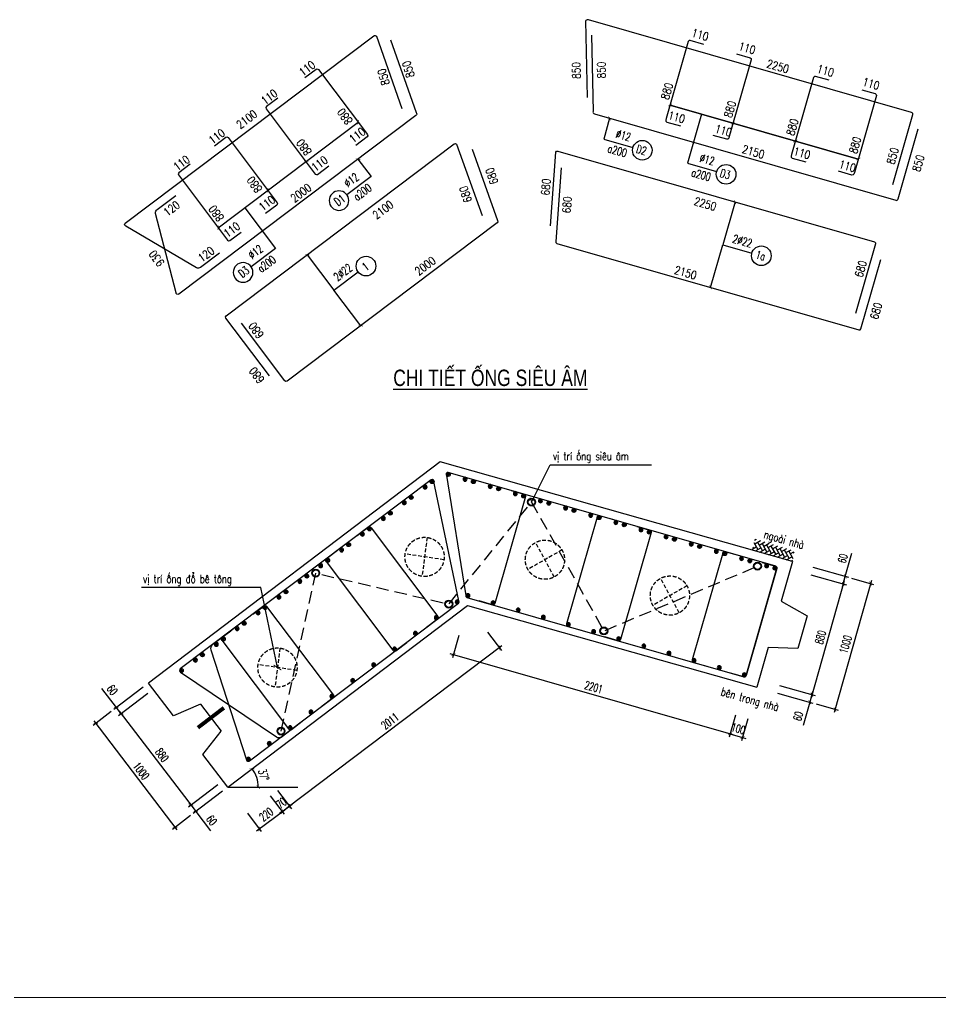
# Model space of a CAD drawing. Header units: millimetres. Extents: x -143483 to 1166745, y -1448440 to -1202244.
# Drawn here: x 635820 to 664002, y -1285398 to -1255479 of the extents above; entities that cross this region are included whole.
import ezdxf
from ezdxf.enums import TextEntityAlignment as Align

# ---------------------------------------------------------------- set-up
doc = ezdxf.new("R2010")
doc.units = ezdxf.units.MM
doc.header["$LTSCALE"] = 30
doc.header["$PDMODE"] = 3
doc.linetypes.add('DASHED', pattern=[19.05, 12.7, -6.35])
doc.layers.get('0').update_dxf_attribs({"lineweight": 9})
doc.layers.get('Defpoints').update_dxf_attribs({"lineweight": 9})
for name, color, linetype in [('ccu11-Cotthep', 9, 'Continuous'), ('ccu11-Dim', 8, 'Continuous'), ('ccu11-Hatch', 8, 'Continuous'), ('ccu11-Manh', 8, 'Continuous'), ('ccu11-Text', 31, 'Continuous'), ('ccu11-Thay', 7, 'Continuous'), ('ccu11-Thep', 4, 'Continuous'), ('ccu11-Thep doc', 4, 'Continuous'), ('ccu11-Thepdai', 6, 'Continuous')]:
    doc.layers.add(name, color=color, linetype=linetype)
doc.layers.add('ccu11-Khuat', color=9, linetype='DASHED', lineweight=30)
doc.layers.add('Vicom_thep doc', color=1, linetype='Continuous', lineweight=35)
doc.styles.add('ccu11-dim', font='vnsimli.shx', dxfattribs={"width": 0.65, "bigfont": 'bigfont.shx'})
doc.styles.add('ccu11-VnAvH-B', font='VHAVANB.TTF')
doc.styles.add('ccu11-vnsimli', font='vnsimli.shx', dxfattribs={"width": 0.8, "bigfont": 'vns.shx'})
doc.styles.add('ccu11-vnsimple', font='vnsimple.shx', dxfattribs={"bigfont": 'bigfont.shx'})
doc.styles.add('ccu11_simli', font='vnsimli.shx', dxfattribs={"width": 0.8})
doc.dimstyles.new('ccu11-100', dxfattribs={"dimscale": 100, "dimtxt": 2.5, "dimasz": 1, "dimexe": 1, "dimexo": 2, "dimgap": 1, "dimtad": 1, "dimdec": 0, "dimdsep": 46, "dimtxsty": 'ccu11-dim', "dimblk": 'ARCHTICK', "dimcen": -1, "dimdle": 1, "dimclrd": 256, "dimclre": 256, "dimclrt": 3, "dimadec": 0, "dimazin": 2, "dimtfac": 0.1, "dimtdec": 0, "dimtmove": 0, "dimatfit": 1, "dimldrblk": 'ARCHTICK', "dimfxl": 0, "dimtvp": 0.833333, "dimtolj": 1, "dimtzin": 12, "dimarcsym": 0})
doc.dimstyles.new('ccu11-100x4', dxfattribs={"dimscale": 100, "dimtxt": 2.5, "dimasz": 1, "dimexe": 1, "dimexo": 2, "dimgap": 1, "dimtad": 1, "dimdec": 0, "dimlfac": 0.25, "dimdsep": 46, "dimtxsty": 'ccu11-dim', "dimblk": 'ARCHTICK', "dimcen": -1, "dimdle": 1, "dimclrd": 256, "dimclre": 256, "dimclrt": 3, "dimadec": 0, "dimazin": 2, "dimtfac": 0.1, "dimtdec": 0, "dimtmove": 0, "dimatfit": 1, "dimldrblk": 'ARCHTICK', "dimfxl": 0, "dimtvp": 0.833333, "dimtolj": 1, "dimtzin": 12, "dimarcsym": 0})

# ---------------------------------------------------------------- blocks, each defined once
blk = doc.blocks.new('_ARCHTICK')
at = {"color": 0, "linetype": 'ByBlock', "const_width": 0.15}
blk.add_lwpolyline([(-0.5, -0.5), (0.5, 0.5)], dxfattribs=at)
blk = doc.blocks.new('SHD')
at = {"layer": 'ccu11-Cotthep'}
blk.add_circle((300, 0), 300, dxfattribs=at)
at = {"layer": 'ccu11-Cotthep', "color": 31, "style": 'ccu11_simli', "width": 0.8}
blk.add_attdef('DK', text='', height=250, dxfattribs=at).set_placement((-101, 65), align=Align.BOTTOM_RIGHT)
blk.add_attdef('KH', text='', height=250, dxfattribs=at).set_placement((300, 0), align=Align.MIDDLE)
blk.add_attdef('KC', text='', height=250, dxfattribs=at).set_placement((-101, -142), align=Align.TOP_RIGHT)
blk = doc.blocks.new('*D3066')
at = {"layer": 'ccu11-Dim', "lineweight": -2, "transparency": 16777216}
blk.add_arc((642189, -1278965), 937, 360, 37.1599, dxfattribs=at)
at = {"layer": 'Defpoints', "color": 0, "transparency": 16777216}
for p in [(649525, -1273404), (642189, -1278965), (642189, -1278965), (643104, -1278764), (645369, -1278965)]:
    blk.add_point(p, dxfattribs=at)
at = {"layer": 'ccu11-Dim', "lineweight": -2, "transparency": 16777216, "xscale": 100, "yscale": 100, "zscale": 100}
for p, rotation in [((642936, -1278399), 127.1599090469775), ((643126, -1278965), 269.9999999999999)]:
    blk.add_blockref('_ARCHTICK', p, dxfattribs=dict(at, rotation=rotation))
at = {"layer": 'ccu11-Dim', "color": 3, "transparency": 16777216, "insert": (643290, -1278594), "char_height": 250, "attachment_point": 5, "rotation": 288.58, "style": 'ccu11-dim'}
blk.add_mtext('\\A1;37\\M+1818B', dxfattribs=at)
blk = doc.blocks.new('*D3067')
at = {"layer": 'ccu11-Dim', "linetype": 'ByBlock', "lineweight": -2, "ltscale": 30, "transparency": 16777216}
for p, q in [((638786, -1276529), (638338, -1275942)), ((639604, -1275906), (638707, -1276590)), ((639750, -1276096), (638852, -1276781)), ((638932, -1276720), (638786, -1276529)), ((638932, -1276720), (638993, -1276800))]:
    blk.add_line(p, q, dxfattribs=at)
at = {"layer": 'Defpoints', "color": 0, "linetype": 'ByBlock', "ltscale": 30, "transparency": 16777216}
for p in [(639763, -1275784), (639909, -1275975), (638932, -1276720)]:
    blk.add_point(p, dxfattribs=at)
at = {"layer": 'ccu11-Dim', "linetype": 'ByBlock', "lineweight": -2, "ltscale": 30, "transparency": 16777216, "xscale": 100, "yscale": 100, "zscale": 100}
for p, rotation in [((638786, -1276529), 307.3414812402045), ((638932, -1276720), 127.3414812402045)]:
    blk.add_blockref('_ARCHTICK', p, dxfattribs=dict(at, rotation=rotation))
at = {"layer": 'ccu11-Dim', "color": 3, "linetype": 'ByBlock', "ltscale": 30, "transparency": 16777216, "insert": (638657, -1275989), "char_height": 250, "attachment_point": 5, "rotation": 307.3415, "style": 'ccu11-dim'}
blk.add_mtext('\\A1;60', dxfattribs=at)
blk = doc.blocks.new('*D3068')
at = {"layer": 'ccu11-Dim', "linetype": 'ByBlock', "lineweight": -2, "ltscale": 30, "transparency": 16777216}
for p, q in [((639750, -1276096), (638852, -1276781)), ((638871, -1276641), (641128, -1279598)), ((641885, -1278895), (640988, -1279579))]:
    blk.add_line(p, q, dxfattribs=at)
at = {"layer": 'Defpoints', "color": 0, "linetype": 'ByBlock', "ltscale": 30, "transparency": 16777216}
for p in [(639909, -1275975), (642044, -1278774), (641067, -1279519)]:
    blk.add_point(p, dxfattribs=at)
at = {"layer": 'ccu11-Dim', "linetype": 'ByBlock', "lineweight": -2, "ltscale": 30, "transparency": 16777216, "xscale": 100, "yscale": 100, "zscale": 100}
for p, rotation in [((638932, -1276720), 127.3414812402045), ((641067, -1279519), 307.3414812402045)]:
    blk.add_blockref('_ARCHTICK', p, dxfattribs=dict(at, rotation=rotation))
at = {"layer": 'ccu11-Dim', "color": 3, "linetype": 'ByBlock', "ltscale": 30, "transparency": 16777216, "insert": (640178, -1277983), "char_height": 250, "attachment_point": 5, "rotation": 307.3415, "style": 'ccu11-dim'}
blk.add_mtext('\\A1;880', dxfattribs=at)
blk = doc.blocks.new('*D3069')
at = {"layer": 'ccu11-Dim', "linetype": 'ByBlock', "lineweight": -2, "ltscale": 30, "transparency": 16777216}
for p, q in [((641885, -1278895), (640988, -1279579)), ((642030, -1279086), (641133, -1279770)), ((641067, -1279519), (641006, -1279439)), ((641067, -1279519), (641213, -1279710)), ((641213, -1279710), (641661, -1280298))]:
    blk.add_line(p, q, dxfattribs=at)
at = {"layer": 'Defpoints', "color": 0, "linetype": 'ByBlock', "ltscale": 30, "transparency": 16777216}
for p in [(642044, -1278774), (642189, -1278965), (641067, -1279519)]:
    blk.add_point(p, dxfattribs=at)
at = {"layer": 'ccu11-Dim', "linetype": 'ByBlock', "lineweight": -2, "ltscale": 30, "transparency": 16777216, "xscale": 100, "yscale": 100, "zscale": 100}
for p, rotation in [((641067, -1279519), 307.3414812402044), ((641213, -1279710), 127.3414812402044)]:
    blk.add_blockref('_ARCHTICK', p, dxfattribs=dict(at, rotation=rotation))
at = {"layer": 'ccu11-Dim', "color": 3, "linetype": 'ByBlock', "ltscale": 30, "transparency": 16777216, "insert": (641700, -1279977), "char_height": 250, "attachment_point": 5, "rotation": 307.3415, "style": 'ccu11-dim'}
blk.add_mtext('\\A1;60', dxfattribs=at)
blk = doc.blocks.new('*D3070')
at = {"layer": 'ccu11-Dim', "linetype": 'ByBlock', "lineweight": -2, "ltscale": 30, "transparency": 16777216}
for p, q in [((638627, -1276651), (638071, -1277075)), ((638090, -1276935), (640637, -1280274)), ((641054, -1279831), (640497, -1280256))]:
    blk.add_line(p, q, dxfattribs=at)
at = {"layer": 'Defpoints', "color": 0, "linetype": 'ByBlock', "ltscale": 30, "transparency": 16777216}
for p in [(638786, -1276529), (641213, -1279710), (640577, -1280195)]:
    blk.add_point(p, dxfattribs=at)
at = {"layer": 'ccu11-Dim', "linetype": 'ByBlock', "lineweight": -2, "ltscale": 30, "transparency": 16777216, "xscale": 100, "yscale": 100, "zscale": 100}
for p, rotation in [((638150, -1277015), 127.3414812402045), ((640577, -1280195), 307.3414812402045)]:
    blk.add_blockref('_ARCHTICK', p, dxfattribs=dict(at, rotation=rotation))
at = {"layer": 'ccu11-Dim', "color": 3, "linetype": 'ByBlock', "ltscale": 30, "transparency": 16777216, "insert": (639542, -1278468), "char_height": 250, "attachment_point": 5, "rotation": 307.3415, "style": 'ccu11-dim'}
blk.add_mtext('\\A1;1000', dxfattribs=at)
blk = doc.blocks.new('*D3071')
at = {"layer": 'ccu11-Dim', "linetype": 'ByBlock', "lineweight": -2, "ltscale": 30, "transparency": 16777216}
for p, q in [((661091, -1272516), (661292, -1271804)), ((660101, -1272236), (661187, -1272543)), ((660036, -1272467), (661122, -1272774)), ((661026, -1272747), (661091, -1272516)), ((661026, -1272747), (660998, -1272843))]:
    blk.add_line(p, q, dxfattribs=at)
at = {"layer": 'Defpoints', "color": 0, "linetype": 'ByBlock', "ltscale": 30, "transparency": 16777216}
for p in [(659843, -1272413), (659909, -1272182), (661026, -1272747)]:
    blk.add_point(p, dxfattribs=at)
at = {"layer": 'ccu11-Dim', "linetype": 'ByBlock', "lineweight": -2, "ltscale": 30, "transparency": 16777216, "xscale": 100, "yscale": 100, "zscale": 100}
for p, rotation in [((661026, -1272747), 74.22122658711788), ((661091, -1272516), 254.2212265871178)]:
    blk.add_blockref('_ARCHTICK', p, dxfattribs=dict(at, rotation=rotation))
at = {"layer": 'ccu11-Dim', "color": 3, "linetype": 'ByBlock', "ltscale": 30, "transparency": 16777216, "insert": (661012, -1271966), "char_height": 250, "attachment_point": 5, "rotation": 74.2212, "style": 'ccu11-dim'}
blk.add_mtext('\\A1;60', dxfattribs=at)
blk = doc.blocks.new('*D3072')
at = {"layer": 'ccu11-Dim', "linetype": 'ByBlock', "lineweight": -2, "ltscale": 30, "transparency": 16777216}
for p, q in [((660036, -1272467), (661122, -1272774)), ((661053, -1272650), (660041, -1276230)), ((659079, -1275854), (660165, -1276161))]:
    blk.add_line(p, q, dxfattribs=at)
at = {"layer": 'Defpoints', "color": 0, "linetype": 'ByBlock', "ltscale": 30, "transparency": 16777216}
for p in [(659843, -1272413), (658886, -1275800), (660068, -1276134)]:
    blk.add_point(p, dxfattribs=at)
at = {"layer": 'ccu11-Dim', "linetype": 'ByBlock', "lineweight": -2, "ltscale": 30, "transparency": 16777216, "xscale": 100, "yscale": 100, "zscale": 100}
for p, rotation in [((661026, -1272747), 74.22122658711785), ((660068, -1276134), 254.2212265871178)]:
    blk.add_blockref('_ARCHTICK', p, dxfattribs=dict(at, rotation=rotation))
at = {"layer": 'ccu11-Dim', "color": 3, "linetype": 'ByBlock', "ltscale": 30, "transparency": 16777216, "insert": (660330, -1274379), "char_height": 250, "attachment_point": 5, "rotation": 74.2212, "style": 'ccu11-dim'}
blk.add_mtext('\\A1;880', dxfattribs=at)
blk = doc.blocks.new('*D3073')
at = {"layer": 'ccu11-Dim', "linetype": 'ByBlock', "lineweight": -2, "ltscale": 30, "transparency": 16777216}
for p, q in [((659079, -1275854), (660165, -1276161)), ((659013, -1276085), (660099, -1276392)), ((660068, -1276134), (660003, -1276365)), ((660068, -1276134), (660096, -1276038)), ((660003, -1276365), (659802, -1277077))]:
    blk.add_line(p, q, dxfattribs=at)
at = {"layer": 'Defpoints', "color": 0, "linetype": 'ByBlock', "ltscale": 30, "transparency": 16777216}
for p in [(658886, -1275800), (658821, -1276031), (660068, -1276134)]:
    blk.add_point(p, dxfattribs=at)
at = {"layer": 'ccu11-Dim', "linetype": 'ByBlock', "lineweight": -2, "ltscale": 30, "transparency": 16777216, "xscale": 100, "yscale": 100, "zscale": 100}
for p, rotation in [((660003, -1276365), 74.22122658711785), ((660068, -1276134), 254.2212265871178)]:
    blk.add_blockref('_ARCHTICK', p, dxfattribs=dict(at, rotation=rotation))
at = {"layer": 'ccu11-Dim', "color": 3, "linetype": 'ByBlock', "ltscale": 30, "transparency": 16777216, "insert": (659648, -1276793), "char_height": 250, "attachment_point": 5, "rotation": 74.2212, "style": 'ccu11-dim'}
blk.add_mtext('\\A1;60', dxfattribs=at)
blk = doc.blocks.new('*D3074')
at = {"layer": 'ccu11-Dim', "linetype": 'ByBlock', "lineweight": -2, "ltscale": 30, "transparency": 16777216}
for p, q in [((661888, -1272637), (660746, -1276679)), ((661283, -1272570), (661957, -1272760)), ((660196, -1276419), (660869, -1276610))]:
    blk.add_line(p, q, dxfattribs=at)
at = {"layer": 'Defpoints', "color": 0, "linetype": 'ByBlock', "ltscale": 30, "transparency": 16777216}
for p in [(661091, -1272516), (660003, -1276365), (660773, -1276582)]:
    blk.add_point(p, dxfattribs=at)
at = {"layer": 'ccu11-Dim', "linetype": 'ByBlock', "lineweight": -2, "ltscale": 30, "transparency": 16777216, "xscale": 100, "yscale": 100, "zscale": 100}
for p, rotation in [((661861, -1272733), 74.22122658711785), ((660773, -1276582), 254.2212265871178)]:
    blk.add_blockref('_ARCHTICK', p, dxfattribs=dict(at, rotation=rotation))
at = {"layer": 'ccu11-Dim', "color": 3, "linetype": 'ByBlock', "ltscale": 30, "transparency": 16777216, "insert": (661100, -1274597), "char_height": 250, "attachment_point": 5, "rotation": 74.2212, "style": 'ccu11-dim'}
blk.add_mtext('\\A1;1000', dxfattribs=at)
blk = doc.blocks.new('MCT')
at = {"ltscale": 0.005}
for p, q in [((-0.49, 0), (0.49, 0)), ((0.35, -0.35), (-0.35, 0.35)), ((-0.35, -0.35), (0.35, 0.35)), ((0, -0.49), (0, 0.49))]:
    blk.add_line(p, q, dxfattribs=at)
blk.add_circle((0, 0), 0.492, dxfattribs=at)
blk = doc.blocks.new('*U1523')
at = {"layer": 'ccu11-Thep doc', "xscale": -121.9200000001001, "yscale": 121.9200000001001, "zscale": 121.92, "rotation": 270}
blk.add_blockref('MCT', (0, 0), dxfattribs=at)
blk = doc.blocks.new('*U1524')
at = {"layer": 'ccu11-Thep doc', "color": 0, "linetype": 'ByBlock', "lineweight": -2, "transparency": 16777216}
for p in [(0, 0), (800, 0), (1600, 0), (2400, 0), (3200, 0), (4000, 0), (4800, 0), (5600, 0), (6400, 0), (7200, 0), (8000, 0), (8800, 0)]:
    blk.add_blockref('*U1523', p, dxfattribs=at)
blk = doc.blocks.new('*U1525')
at = {"layer": 'ccu11-Thep doc', "xscale": -121.9200000001001, "yscale": 121.9200000001001, "zscale": 121.92, "rotation": 270}
blk.add_blockref('MCT', (0, 0), dxfattribs=at)
blk = doc.blocks.new('*U1526')
at = {"layer": 'ccu11-Thep doc', "color": 0, "linetype": 'ByBlock', "lineweight": -2, "transparency": 16777216}
for p in [(0, 0), (800, 0), (1600, 0), (2400, 0), (3200, 0), (4000, 0), (4800, 0), (5600, 0), (6400, 0), (7200, 0), (8000, 0)]:
    blk.add_blockref('*U1525', p, dxfattribs=at)
blk = doc.blocks.new('*D3075')
at = {"layer": 'ccu11-Dim', "linetype": 'ByBlock', "lineweight": -2, "ltscale": 30, "transparency": 16777216}
for p, q in [((643494, -1279234), (643915, -1279793)), ((642791, -1279763), (643213, -1280322)), ((643072, -1280303), (643935, -1279653))]:
    blk.add_line(p, q, dxfattribs=at)
at = {"layer": 'Defpoints', "color": 0, "linetype": 'ByBlock', "ltscale": 30, "transparency": 16777216}
for p in [(643374, -1279074), (642671, -1279604), (643855, -1279713)]:
    blk.add_point(p, dxfattribs=at)
at = {"layer": 'ccu11-Dim', "linetype": 'ByBlock', "lineweight": -2, "ltscale": 30, "transparency": 16777216, "xscale": 100, "yscale": 100, "zscale": 100}
for p, rotation in [((643855, -1279713), 37.00000000449088), ((643152, -1280243), 217.0000000044909)]:
    blk.add_blockref('_ARCHTICK', p, dxfattribs=dict(at, rotation=rotation))
at = {"layer": 'ccu11-Dim', "color": 3, "linetype": 'ByBlock', "ltscale": 30, "transparency": 16777216, "insert": (643368, -1279798), "char_height": 250, "attachment_point": 5, "rotation": 37, "style": 'ccu11-dim'}
blk.add_mtext('\\A1;220', dxfattribs=at)
blk = doc.blocks.new('*D3076')
at = {"layer": 'ccu11-Dim', "linetype": 'ByBlock', "lineweight": -2, "ltscale": 30, "transparency": 16777216}
for p, q in [((643494, -1279234), (643915, -1279793)), ((643718, -1279065), (644139, -1279624)), ((643855, -1279713), (644079, -1279545)), ((644079, -1279545), (644159, -1279484)), ((643855, -1279713), (643775, -1279773))]:
    blk.add_line(p, q, dxfattribs=at)
at = {"layer": 'Defpoints', "color": 0, "linetype": 'ByBlock', "ltscale": 30, "transparency": 16777216}
for p in [(643597, -1278906), (643374, -1279074), (644079, -1279545)]:
    blk.add_point(p, dxfattribs=at)
at = {"layer": 'ccu11-Dim', "linetype": 'ByBlock', "lineweight": -2, "ltscale": 30, "transparency": 16777216, "xscale": 100, "yscale": 100, "zscale": 100}
for p, rotation in [((644079, -1279545), 217.0000000044909), ((643855, -1279713), 37.00000000449092)]:
    blk.add_blockref('_ARCHTICK', p, dxfattribs=dict(at, rotation=rotation))
at = {"layer": 'ccu11-Dim', "color": 3, "linetype": 'ByBlock', "ltscale": 30, "transparency": 16777216, "insert": (643832, -1279449), "char_height": 250, "attachment_point": 5, "rotation": 37, "style": 'ccu11-dim'}
blk.add_mtext('\\A1;70', dxfattribs=at)
blk = doc.blocks.new('*D3077')
at = {"layer": 'ccu11-Dim', "linetype": 'ByBlock', "lineweight": -2, "ltscale": 30, "transparency": 16777216}
for p, q in [((650143, -1274224), (650564, -1274783)), ((650584, -1274643), (643999, -1279605)), ((643718, -1279065), (644139, -1279624))]:
    blk.add_line(p, q, dxfattribs=at)
at = {"layer": 'Defpoints', "color": 0, "linetype": 'ByBlock', "ltscale": 30, "transparency": 16777216}
for p in [(650022, -1274064), (643597, -1278906), (644079, -1279545)]:
    blk.add_point(p, dxfattribs=at)
at = {"layer": 'ccu11-Dim', "linetype": 'ByBlock', "lineweight": -2, "ltscale": 30, "transparency": 16777216, "xscale": 100, "yscale": 100, "zscale": 100}
for p, rotation in [((650504, -1274703), 37.00000000449092), ((644079, -1279545), 217.0000000044909)]:
    blk.add_blockref('_ARCHTICK', p, dxfattribs=dict(at, rotation=rotation))
at = {"layer": 'ccu11-Dim', "color": 3, "linetype": 'ByBlock', "ltscale": 30, "transparency": 16777216, "insert": (647156, -1276944), "char_height": 250, "attachment_point": 5, "rotation": 37, "style": 'ccu11-dim'}
blk.add_mtext('\\A1;2011', dxfattribs=at)
blk = doc.blocks.new('*U1529')
at = {"layer": 'ccu11-Thep doc', "xscale": -121.9200000001001, "yscale": 121.9200000001001, "zscale": 121.92, "rotation": 270}
blk.add_blockref('MCT', (0, 0), dxfattribs=at)
blk = doc.blocks.new('*U1530')
at = {"layer": 'ccu11-Thep doc', "color": 0, "linetype": 'ByBlock', "lineweight": -2, "transparency": 16777216}
for p in [(0, 0), (800, 0), (1600, 0), (2400, 0), (3200, 0), (4000, 0), (4800, 0), (5600, 0), (6400, 0), (7200, 0), (8000, 0), (8800, 0), (9600, 0), (10400, 0)]:
    blk.add_blockref('*U1529', p, dxfattribs=at)
blk = doc.blocks.new('*U1527')
at = {"layer": 'ccu11-Thep doc', "xscale": -121.9200000001001, "yscale": 121.9200000001001, "zscale": 121.92, "rotation": 270}
blk.add_blockref('MCT', (0, 0), dxfattribs=at)
blk = doc.blocks.new('*U1528')
at = {"layer": 'ccu11-Thep doc', "color": 0, "linetype": 'ByBlock', "lineweight": -2, "transparency": 16777216}
for p in [(0, 0), (800, 0), (1600, 0), (2400, 0), (3200, 0), (4000, 0), (4800, 0), (5600, 0), (6400, 0), (7200, 0), (8000, 0), (8800, 0)]:
    blk.add_blockref('*U1527', p, dxfattribs=at)
blk = doc.blocks.new('*D3078')
at = {"layer": 'ccu11-Dim', "linetype": 'ByBlock', "lineweight": -2, "ltscale": 30, "transparency": 16777216}
for p, q in [((649263, -1274329), (649069, -1275005)), ((657657, -1277364), (649001, -1274882)), ((657726, -1276760), (657533, -1277432))]:
    blk.add_line(p, q, dxfattribs=at)
at = {"layer": 'Defpoints', "color": 0, "linetype": 'ByBlock', "ltscale": 30, "transparency": 16777216}
for p in [(649318, -1274137), (649097, -1274909), (657782, -1276567)]:
    blk.add_point(p, dxfattribs=at)
at = {"layer": 'ccu11-Dim', "linetype": 'ByBlock', "lineweight": -2, "ltscale": 30, "transparency": 16777216, "xscale": 100, "yscale": 100, "zscale": 100}
for p, rotation in [((649097, -1274909), 163.9999999969011), ((657561, -1277336), 343.9999999969011)]:
    blk.add_blockref('_ARCHTICK', p, dxfattribs=dict(at, rotation=rotation))
at = {"layer": 'ccu11-Dim', "color": 3, "linetype": 'ByBlock', "ltscale": 30, "transparency": 16777216, "insert": (653391, -1275906), "char_height": 250, "attachment_point": 5, "rotation": 344, "style": 'ccu11-dim'}
blk.add_mtext('\\A1;2201', dxfattribs=at)
blk = doc.blocks.new('*D3079')
at = {"layer": 'ccu11-Dim', "linetype": 'ByBlock', "lineweight": -2, "ltscale": 30, "transparency": 16777216}
for p, q in [((657726, -1276760), (657533, -1277432)), ((658111, -1276870), (657918, -1277543)), ((657561, -1277336), (657465, -1277309)), ((657561, -1277336), (657946, -1277447)), ((657946, -1277447), (658042, -1277474))]:
    blk.add_line(p, q, dxfattribs=at)
at = {"layer": 'Defpoints', "color": 0, "linetype": 'ByBlock', "ltscale": 30, "transparency": 16777216}
for p in [(657782, -1276567), (658166, -1276678), (657946, -1277447)]:
    blk.add_point(p, dxfattribs=at)
at = {"layer": 'ccu11-Dim', "linetype": 'ByBlock', "lineweight": -2, "ltscale": 30, "transparency": 16777216, "xscale": 100, "yscale": 100, "zscale": 100}
for p, rotation in [((657561, -1277336), 343.9999999969011), ((657946, -1277447), 163.9999999969011)]:
    blk.add_blockref('_ARCHTICK', p, dxfattribs=dict(at, rotation=rotation))
at = {"layer": 'ccu11-Dim', "color": 3, "linetype": 'ByBlock', "ltscale": 30, "transparency": 16777216, "insert": (657815, -1277175), "char_height": 250, "attachment_point": 5, "rotation": 344, "style": 'ccu11-dim'}
blk.add_mtext('\\A1;100', dxfattribs=at)
blk = doc.blocks.new('ccu11_block_thep')
at = {"layer": 'ccu11-Thep', "color": 3}
for p, q in [((-0.4, 0), (0.4, 0)), ((-0.28, 0.28), (0.28, -0.28)), ((0.28, 0.28), (-0.28, -0.28)), ((0, 0.4), (0, -0.4))]:
    blk.add_line(p, q, dxfattribs=at)
at = {"layer": 'ccu11-Thep', "color": 1, "const_width": 0.0667}
blk.add_lwpolyline([(-0.4, 0, 1), (0.4, 0, 1), (-0.4, 0, 1)], format="xyb", dxfattribs=at)
at = {"layer": 'ccu11-Thep', "color": 1}
blk.add_circle((0, 0), 0.4, dxfattribs=at)
blk = doc.blocks.new('*U1515')
at = {"layer": 'Vicom_thep doc', "xscale": -150, "yscale": 150, "zscale": 150, "rotation": 180}
blk.add_blockref('ccu11_block_thep', (0, 0), dxfattribs=at)
blk = doc.blocks.new('*U1516')
at = {"layer": 'ccu11-Thep doc', "color": 0, "linetype": 'ByBlock', "lineweight": -2, "transparency": 16777216}
for p in [(0, 0), (800, 0), (1600, 0), (2400, 0), (3200, 0), (4000, 0), (4800, 0), (5600, 0), (6400, 0), (7200, 0), (8000, 0), (8800, 0)]:
    blk.add_blockref('*U1515', p, dxfattribs=at)
blk = doc.blocks.new('*U1517')
at = {"layer": 'Vicom_thep doc', "xscale": -150, "yscale": 150, "zscale": 150, "rotation": 180}
blk.add_blockref('ccu11_block_thep', (0, 0), dxfattribs=at)
blk = doc.blocks.new('*U1518')
at = {"layer": 'ccu11-Thep doc', "color": 0, "linetype": 'ByBlock', "lineweight": -2, "transparency": 16777216}
for p in [(0, 0), (800, 0), (1600, 0), (2400, 0), (3200, 0), (4000, 0), (4800, 0), (5600, 0), (6400, 0), (7200, 0), (8000, 0), (8800, 0), (9600, 0)]:
    blk.add_blockref('*U1517', p, dxfattribs=at)

msp = doc.modelspace()

# ---------------------------------------------------------------- hatches: boundary and pattern name
at = {"layer": 'ccu11-Hatch', "ltscale": 10}
h = msp.add_hatch(dxfattribs=at)
h.set_pattern_fill('AR-HBONE', color=256, scale=25, angle=254.221227, style=0)
h.set_pattern_definition([(29.2212266, (-1997648.73, 1324784.35), (136.0924299, -38.4558258), [300, -100]), (299.2212266, (-1997561.46, 1324833.17), (136.0924299, -38.4558258), [300, -100])])
h.paths.add_polyline_path([(658326.61, -1271368.03), (658230.69, -1271707.47), (659474.35, -1272058.89), (659523.2, -1271728.41)])

# ---------------------------------------------------------------- linework, layer by layer
at = {"layer": 'ccu11-Dim'}
msp.add_lwpolyline([(642189.2, -1278964.51), (644331.65, -1278964.51)], dxfattribs=at)
at = {"layer": 'ccu11-Khuat', "ltscale": 0.3}
for p, q in [((648290.97, -1271323.61), (648138.31, -1272513.86)), ((652182.56, -1272533.62), (651613.49, -1271477.14)), ((648807.75, -1272009.4), (647621.53, -1271828.07)), ((652419.25, -1271708.18), (651376.8, -1272302.57)), ((656007.86, -1273630.51), (655438.79, -1272574.02)), ((656244.55, -1272805.07), (655202.1, -1273399.46)), ((643789.41, -1274708.82), (643636.75, -1275899.07)), ((644306.19, -1275394.61), (643119.97, -1275213.28))]:
    msp.add_line(p, q, dxfattribs=at)
at = {"layer": 'ccu11-Khuat', "flags": 128}
msp.add_lwpolyline([(643821.28, -1277248.7), (644882.49, -1272414.3), (648955.38, -1273363.45), (651489.52, -1270241.87), (653701.02, -1274184.74), (658402.92, -1272204.09)], dxfattribs=at)
at = {"layer": 'ccu11-Khuat', "ltscale": 0.3}
for centre in [(648214.64, -1271918.74), (651898.03, -1272005.38), (655723.32, -1273102.27), (643713.08, -1275303.95)]:
    msp.add_circle(centre, 600, dxfattribs=at)
at = {"layer": 'ccu11-Thay'}
for p, q in [((648696.38, -1269013.34), (639762.93, -1275784.35)), ((659474.35, -1272058.89), (648696.38, -1269013.34)), ((659474.35, -1272058.89), (659131.73, -1273271.41)), ((659131.73, -1273271.41), (659918.52, -1273722.35)), ((642189.2, -1278964.51), (649525.29, -1273404.2)), ((649525.29, -1273404.2), (658386.66, -1275908.16)), ((659918.52, -1273722.35), (659635.72, -1274723.16)), ((658729.28, -1274695.64), (658386.66, -1275908.16)), ((659635.72, -1274723.16), (658729.28, -1274695.64)), ((640527.22, -1276786.11), (639762.95, -1275784.37)), ((641360.1, -1276427.39), (640527.22, -1276786.11)), ((641424.93, -1277962.76), (641990.93, -1277254.22)), ((642189.2, -1278964.51), (641424.93, -1277962.76))]:
    msp.add_line(p, q, dxfattribs=at)
msp.add_lwpolyline([(641360.1, -1276427.39), (641990.93, -1277254.22)], dxfattribs=at)
at = {"layer": 'ccu11-Thay', "ltscale": 30}
for centre, radius in [((651489.52, -1270241.87), 120), ((651489.52, -1270241.87), 100), ((658402.92, -1272204.09), 120), ((658402.92, -1272204.09), 100), ((644882.49, -1272414.3), 120), ((644882.49, -1272414.3), 100), ((648955.38, -1273363.45), 120), ((648955.38, -1273363.45), 100), ((653701.02, -1274184.74), 120), ((653701.02, -1274184.74), 100), ((643821.28, -1277248.7), 120), ((643821.28, -1277248.7), 100)]:
    msp.add_circle(centre, radius, dxfattribs=at)
at = {"layer": 'ccu11-Thep', "const_width": 120}
msp.add_lwpolyline([(642073.22, -1276537.38), (641278.19, -1277143.94)], dxfattribs=at)
at = {"layer": 'ccu11-Thepdai'}
for points in [[(653197.32, -1257860.74), (653148.31, -1255522.68, -0.41421356), (653222.52, -1255481.54), (663107.17, -1258315.92, -0.41421356), (663148.31, -1258390.13), (662532.54, -1260537.57)], [(641933.73, -1262626.56), (641358.34, -1263060.15, -0.26628921), (641230.52, -1263076.24), (639073.15, -1261797.6, -0.64209887), (639053.61, -1261708.79), (646656.87, -1255979.33, -0.41421356), (646740.89, -1255991.13), (647517.82, -1258202.92)], [(653321.38, -1255953.08), (653370.39, -1258291.14, 0.41421356), (653411.53, -1258365.35), (662631.51, -1261009.14, 0.41421356), (662705.72, -1260968), (663321.49, -1258820.56)], [(647175.66, -1256102.36), (647961.95, -1258326.56, -0.41421356), (647950.14, -1258410.58), (640689.76, -1263881.67, -0.65283078), (640609.9, -1263836.9), (639982.8, -1261408.03, -0.30093739), (640033.51, -1261289.6), (640602.92, -1260860.51)], [(643464.03, -1266378.57), (642134.02, -1264613.58, -0.41421356), (642143.86, -1264543.56), (649124.46, -1259283.31, -0.41421356), (649194.48, -1259293.15), (649975.32, -1261471.96)], [(649507.87, -1273157.56), (657983.94, -1275588.03, 0.41421356), (658058.15, -1275546.89), (658998.07, -1272268.99, 0.41421356), (658963.79, -1272207.15), (648940.1, -1269332.9, 0.41421356), (648878.25, -1269367.18), (649473.59, -1273095.71, 0.41421356), (649507.87, -1273157.56)], [(642280.92, -1274187.37), (641705.52, -1274620.95, 0.23620228), (641672.08, -1274762.29), (642764.68, -1278129.54, 0.5204497), (642858.16, -1278159.9), (649256.44, -1273338.45, 0.41421356), (649266.29, -1273268.42), (648485.9, -1269574.19, 0.41421356), (648415.87, -1269564.34), (640739.77, -1275348.7, 0.5204497), (640743.18, -1275446.93), (643678.83, -1277425.34, 0.23620228), (643823.91, -1277432.15), (644399.3, -1276998.56)], [(650860.36, -1269883.52), (651264.09, -1269999.29, -0.41421356), (651305.22, -1270073.51), (650368.06, -1273341.8, -0.41421356), (650293.84, -1273382.93), (649890.11, -1273267.17)], [(653974.84, -1270776.59), (653571.11, -1270660.82, 0.41421356), (653496.9, -1270701.96), (652559.73, -1273970.25, 0.41421356), (652600.87, -1274044.46), (653004.6, -1274160.23)], [(646155.73, -1271267.48), (646491.16, -1271014.72, -0.41421356), (646575.19, -1271026.53), (648621.36, -1273741.89, -0.41421356), (648609.55, -1273825.92), (648274.12, -1274078.68)], [(654705.4, -1270986.07), (655109.13, -1271101.84, -0.41421356), (655150.27, -1271176.06), (654213.1, -1274444.35, -0.41421356), (654138.89, -1274485.48), (653735.16, -1274369.72)], [(645548.77, -1271724.86), (645213.34, -1271977.62, 0.41421356), (645201.54, -1272061.65), (647247.71, -1274777.01, 0.41421356), (647331.73, -1274788.82), (647667.16, -1274536.06)], [(657819.89, -1271879.14), (657416.16, -1271763.37, 0.41421356), (657341.95, -1271804.51), (656404.78, -1275072.8, 0.41421356), (656445.92, -1275147.01), (656849.65, -1275262.78)], [(658550.45, -1272088.62), (658954.18, -1272204.39, -0.41421356), (658995.32, -1272278.6), (658058.15, -1275546.89, -0.41421356), (657983.94, -1275588.03), (657580.21, -1275472.26)], [(642961.19, -1273674.74), (643296.62, -1273421.98, -0.41421356), (643380.65, -1273433.79), (645426.82, -1276149.15, -0.41421356), (645415.01, -1276233.18), (645079.58, -1276485.94)], [(642354.23, -1274132.12), (642018.8, -1274384.88, 0.41421356), (642006.99, -1274468.91), (644053.16, -1277184.27, 0.41421356), (644137.19, -1277196.08), (644472.62, -1276943.32)]]:
    msp.add_lwpolyline(points, format="xyb", dxfattribs=at)
at = {"layer": 'ccu11-Thepdai', "flags": 128}
for points in [[(656758.5, -1256238.25), (656345.16, -1256119.73, 0.38911631), (656283.31, -1256154.01), (655609.44, -1258504.07), (655595.03, -1258554.34, 0.38911631), (655629.31, -1258616.19), (656042.65, -1258734.71)], [(657764.34, -1256526.67), (658177.68, -1256645.19, -0.38911631), (658211.96, -1256707.04), (657538.09, -1259057.1), (657523.68, -1259107.37, -0.38911631), (657461.83, -1259141.65), (657048.49, -1259023.13)], [(644551.16, -1257256.5), (644894.57, -1256997.72, -0.38911631), (644964.6, -1257007.56), (646435.89, -1258960.04), (646467.37, -1259001.8, -0.38911631), (646457.53, -1259071.83), (646114.11, -1259330.61)], [(660594.42, -1257338.18), (660181.08, -1257219.66, 0.38911631), (660119.23, -1257253.94), (659445.36, -1259604), (659430.95, -1259654.27, 0.38911631), (659465.23, -1259716.12), (659878.57, -1259834.64)], [(661594.45, -1257624.94), (662007.79, -1257743.46, -0.38911631), (662042.07, -1257805.31), (661368.21, -1260155.37), (661353.79, -1260205.64, -0.38911631), (661291.94, -1260239.92), (660878.6, -1260121.4)], [(643720.31, -1257882.59), (643376.9, -1258141.37, 0.38911631), (643367.06, -1258211.39), (644838.36, -1260163.87), (644869.83, -1260205.63, 0.38911631), (644939.85, -1260215.47), (645283.27, -1259956.69)], [(641787.32, -1259339.2), (642130.73, -1259080.42, -0.38911631), (642200.75, -1259090.26), (643672.05, -1261042.74), (643703.52, -1261084.51, -0.38911631), (643693.68, -1261154.53), (643350.27, -1261413.31)], [(641035.94, -1259905.41), (640692.53, -1260164.19, 0.38911631), (640682.69, -1260234.21), (642153.98, -1262186.69), (642185.46, -1262228.45, 0.38911631), (642255.48, -1262238.3), (642598.89, -1261979.52)]]:
    msp.add_lwpolyline(points, format="xyb", dxfattribs=at)
at = {"layer": 'ccu11-Thepdai', "linetype": 'ByBlock', "ltscale": 30}
for points in [[(649668.83, -1259449.07), (650449.68, -1261627.88, -0.41421356), (650439.84, -1261697.91), (644008.41, -1266544.33, -0.41421356), (643938.39, -1266534.49), (642608.38, -1264769.51)], [(652070.04, -1261792.04), (652229.76, -1259538.78, -0.41421356), (652291.61, -1259504.5), (661980.14, -1262282.64, -0.41421356), (662014.42, -1262344.48), (661405.26, -1264468.87)], [(652390.71, -1260011.45), (652230.99, -1262264.71, 0.41421356), (652265.27, -1262326.56), (661504.47, -1264975.86, 0.41421356), (661566.32, -1264941.58), (662175.48, -1262817.19)]]:
    msp.add_lwpolyline(points, format="xyb", dxfattribs=at)
at = {"layer": 'Defpoints', "color": 2}
msp.add_line((-139032.75, -1285397.81), (1029102.19, -1285397.81), dxfattribs=at)

# ---------------------------------------------------------------- block references
at = {"layer": 'ccu11-Cotthep'}
for p, xscale, yscale, zscale, rotation in [((655726.42, -1258096.11), 100, 100, 100, 163.9999999999999), ((646180.48, -1258621.09), 99.99999999999996, 99.99999999999996, 99.99999999999996, 216.9999999999998), ((657655.07, -1258649.14), 100, 100, 100, 163.9999999999999), ((659562.34, -1259196.04), 100, 100, 100, 163.9999999999999), ((644595.88, -1259815.18), -100, 100, 100, 217), ((643416.64, -1260703.8), 99.99999999999996, 99.99999999999996, 99.99999999999996, 216.9999999999998)]:
    msp.add_blockref('_ARCHTICK', p, dxfattribs=dict(at, xscale=xscale, yscale=yscale, zscale=zscale, rotation=rotation))
ref = msp.add_blockref('SHD', (654588.39, -1259395.61), dxfattribs=dict(at, rotation=344))
ref.add_attrib('KH', 'D2', dxfattribs={"color": 31, "height": 250, "rotation": 344, "style": 'ccu11-vnsimple', "width": 0.7}).set_placement((654852.74, -1259471.41), align=Align.MIDDLE_CENTER)
ref.add_attrib('KC', 'a200', dxfattribs={"color": 31, "height": 250, "rotation": 344, "style": 'ccu11-vnsimple', "width": 0.7}).set_placement((654148.85, -1259373.6), align=Align.TOP_CENTER)
ref.add_attrib('DK', '`12', dxfattribs={"color": 31, "height": 250, "rotation": 344, "style": 'ccu11-vnsimple', "width": 0.7}).set_placement((654243.03, -1259218.56), align=Align.BOTTOM_CENTER)
ref = msp.add_blockref('SHD', (657153.09, -1260131.03), dxfattribs=dict(at, rotation=344))
ref.add_attrib('KH', 'D3', dxfattribs={"color": 31, "height": 250, "rotation": 344, "style": 'ccu11-vnsimple', "width": 0.7}).set_placement((657417.44, -1260206.83), align=Align.MIDDLE_CENTER)
ref.add_attrib('KC', 'a200', dxfattribs={"color": 31, "height": 250, "rotation": 344, "style": 'ccu11-vnsimple', "width": 0.7}).set_placement((656713.55, -1260109.02), align=Align.TOP_CENTER)
ref.add_attrib('DK', '`12', dxfattribs={"color": 31, "height": 250, "rotation": 344, "style": 'ccu11-vnsimple', "width": 0.7}).set_placement((656807.73, -1259953.98), align=Align.BOTTOM_CENTER)
ref = msp.add_blockref('SHD', (645834.76, -1260838.51), dxfattribs=dict(at, xscale=-1, rotation=37.00000000000003))
ref.add_attrib('KH', 'D1', dxfattribs={"color": 31, "height": 250, "rotation": 37, "style": 'ccu11-vnsimple', "width": 0.7}).set_placement((645615.13, -1261004.01), align=Align.MIDDLE_CENTER)
ref.add_attrib('KC', 'a200', dxfattribs={"color": 31, "height": 250, "rotation": 37, "style": 'ccu11-vnsimple', "width": 0.7}).set_placement((646237.22, -1260660.45), align=Align.TOP_CENTER)
ref.add_attrib('DK', '`12', dxfattribs={"color": 31, "height": 250, "rotation": 37, "style": 'ccu11-vnsimple', "width": 0.7}).set_placement((646093.73, -1260549.45), align=Align.BOTTOM_CENTER)
ref = msp.add_blockref('SHD', (658232.8, -1262622.91), dxfattribs=dict(at, rotation=344))
ref.add_attrib('KH', '1a', dxfattribs={"color": 31, "height": 250, "rotation": 344, "style": 'ccu11-vnsimple', "width": 0.7}).set_placement((658497.15, -1262698.71), align=Align.MIDDLE_CENTER)
ref.add_attrib('DK', '2`22', dxfattribs={"color": 31, "height": 250, "rotation": 344, "style": 'ccu11-vnsimple', "width": 0.7}).set_placement((657887.44, -1262445.86), align=Align.BOTTOM_CENTER)
ref = msp.add_blockref('SHD', (642901.29, -1263035.27), dxfattribs=dict(at, xscale=-1, rotation=37.00000000000003))
ref.add_attrib('KH', 'D3', dxfattribs={"color": 31, "height": 250, "rotation": 37, "style": 'ccu11-vnsimple', "width": 0.7}).set_placement((642681.66, -1263200.77), align=Align.MIDDLE_CENTER)
ref.add_attrib('KC', 'a200', dxfattribs={"color": 31, "height": 250, "rotation": 37, "style": 'ccu11-vnsimple', "width": 0.7}).set_placement((643303.75, -1262857.21), align=Align.TOP_CENTER)
ref.add_attrib('DK', '`12', dxfattribs={"color": 31, "height": 250, "rotation": 37, "style": 'ccu11-vnsimple', "width": 0.7}).set_placement((643160.26, -1262746.21), align=Align.BOTTOM_CENTER)
ref = msp.add_blockref('SHD', (646183.22, -1263202.59), dxfattribs=dict(at, rotation=37))
ref.add_attrib('KH', '1', dxfattribs={"color": 31, "height": 250, "rotation": 37, "style": 'ccu11-vnsimple', "width": 0.7}).set_placement((646402.84, -1263037.1), align=Align.MIDDLE_CENTER)
ref.add_attrib('DK', '2`22', dxfattribs={"color": 31, "height": 250, "rotation": 37, "style": 'ccu11-vnsimple', "width": 0.7}).set_placement((645833.97, -1263371.86), align=Align.BOTTOM_CENTER)
at = {"layer": 'ccu11-Thep doc', "xscale": -1}
for name, p, rotation in [('*U1530', (658937.64, -1272262.07), 344), ('*U1524', (648444, -1269618.28), 37.00000000000003)]:
    msp.add_blockref(name, p, dxfattribs=dict(at, rotation=rotation))
at = {"layer": 'ccu11-Thep doc'}
for name, p, rotation in [('*U1516', (641202.21, -1275075.36), 37), ('*U1518', (649454.2, -1269542), 344), ('*U1528', (658000.47, -1275530.36), 164), ('*U1526', (649212.35, -1273296.55), 217)]:
    msp.add_blockref(name, p, dxfattribs=dict(at, rotation=rotation))
at = {"layer": 'ccu11-Thep doc', "xscale": -121.9200000001001, "yscale": 121.9200000001001, "zscale": 121.9200000001001, "rotation": 307}
msp.add_blockref('MCT', (640776.81, -1275395.92), dxfattribs=at)

# ---------------------------------------------------------------- texts
at = {"layer": 'ccu11-Text', "style": 'ccu11-vnsimli', "width": 0.8}
for s, rotation, p in [('110', 344, (656368.77, -1255992.18)), ('110', 344, (657804.12, -1256403.76)), ('110', 37, (644487.86, -1257228.54)), ('850', 107.4461, (647915.15, -1257207.38)), ('850', 90.971517, (652987.93, -1257291.78)), ('850', 90.971517, (653756.02, -1257278.75)), ('2250', 344, (658662.59, -1256937.43)), ('110', 344, (660204.69, -1257092.11)), ('850', 107.4461, (647156.45, -1257445.81)), ('880', 74, (655683.64, -1257951.32)), ('110', 344, (661597.62, -1257491.52)), ('110', 37, (643330.58, -1258100.6)), ('880', 74, (657612.29, -1258504.35)), ('2100', 37, (642572.54, -1258835.9)), ('880', 127, (646029.8, -1258575.14)), ('110', 344, (655645.66, -1258513.95)), ('880', 74, (659519.56, -1259051.25)), ('110', 37, (641724.01, -1259311.24)), ('110', 37, (646025.32, -1259268.82)), ('110', 344, (657081.02, -1258925.53)), ('880', 127, (644779.96, -1259516.96)), ('880', 74, (661442.4, -1259602.62)), ('2150', 344, (657912.86, -1259552.06)), ('110', 344, (659481.58, -1259613.88)), ('850', 74, (662589.49, -1259931.54)), ('110', 37, (640646.21, -1260123.42)), ('110', 37, (644868.04, -1260140.88)), ('110', 344, (660874.51, -1260013.29)), ('850', 74, (663375.25, -1260156.86)), ('680', 108.507843, (650473.04, -1260474.31)), ('880', 127, (643265.96, -1260657.84)), ('680', 85.304279, (652029.63, -1260868.31)), ('2000', 37, (644232.15, -1261088.52)), ('680', 108.507843, (649671.25, -1261031.83)), ('120', 37, (640343.23, -1261515.25)), ('110', 37, (643261.47, -1261351.52)), ('2100', 37, (646743.15, -1261606.26)), ('680', 85.304279, (652676.35, -1261413.84)), ('2250', 344, (656441.95, -1261144.42)), ('880', 127, (642095.59, -1261539.78)), ('110', 37, (642183.67, -1262163.71)), ('930', 127, (640267.88, -1262917.06)), ('120', 37, (641398.27, -1262915.34)), ('2000', 37, (648035.04, -1263320.66)), ('2150', 344, (655838.97, -1263247.27)), ('680', 74, (661611.35, -1263387.58)), ('680', 74, (662081.69, -1264677.39)), ('680', 127, (643315.17, -1265118.14)), ('680', 127, (643334.62, -1266493.6))]:
    msp.add_text(s, height=250, rotation=rotation, dxfattribs=at).set_placement(p)
at = {"layer": 'ccu11-Text', "style": 'ccu11-VnAvH-B', "width": 0.8}
msp.add_text('%%Uchi tiÕt èng siªu ©m', height=500, dxfattribs=at).set_placement((650227.62, -1266690.24), align=Align.CENTER)
at = {"layer": 'ccu11-Text', "style": 'ccu11-vnsimli', "width": 0.75}
for s, p in [('vÞ trÝ èng siªu ©m', (652142.01, -1268959.94)), ('vÞ trÝ èng ®æ bª t«ng', (639601.6, -1272719.12))]:
    msp.add_text(s, height=250, dxfattribs=at).set_placement(p)
at = {"layer": 'ccu11-Text', "linetype": 'Continuous', "style": 'ccu11-vnsimli', "width": 0.75}
for s, p in [('ngoµi nhµ', (659183.22, -1271510.93)), ('bªn trong nhµ', (658138.84, -1276397.69))]:
    msp.add_text(s, height=250, rotation=344.221227, dxfattribs=at).set_placement(p, align=Align.CENTER)

# ---------------------------------------------------------------- dimensions: what is measured, and where the dimension line sits
at = {"layer": 'ccu11-Dim', "linetype": 'ByBlock', "ltscale": 30}
for base, p1, p2, angle, picture, middle in [((661025.56, -1272746.61), (659908.71, -1272181.63), (659843.45, -1272412.58), 74.221227, '*D3071', (661228.96, -1272026.81)), ((638931.9, -1276720.28), (639762.95, -1275784.37), (639908.52, -1275975.18), 127.341481, '*D3067', (638478.2, -1276125.6)), ((660068.39, -1276133.98), (658821.02, -1276030.9), (658886.28, -1275799.95), 254.221227, '*D3073', (659865, -1276853.78)), ((641067.01, -1279518.8), (642189.2, -1278964.51), (642043.63, -1278773.7), 307.341481, '*D3069', (641520.71, -1280113.47))]:
    dim = msp.add_linear_dim(base=base, p1=p1, p2=p2, angle=angle, dimstyle='ccu11-100x4', dxfattribs=at)
    dim.commit()
    dim.dimension.update_dxf_attribs({"geometry": picture, "text_midpoint": middle, "dimtype": 160})
for base, p1, p2, angle, override, picture, middle in [((660068.39, -1276133.98), (659843.45, -1272412.58), (658886.28, -1275799.95), 74.221227, {"dimtmove": 1}, '*D3072', (660330.45, -1274379.11)), ((641067.01, -1279518.8), (639908.52, -1275975.18), (642043.63, -1278773.7), 127.341481, {"dimtmove": 1}, '*D3068', (640178.34, -1277983.06)), ((657945.54, -1277446.53), (657781.54, -1276567.26), (658166.05, -1276677.52), 164, {"dimtix": 1}, '*D3079', (657815.31, -1277175.12)), ((644078.74, -1279544.5), (643373.67, -1279074.1), (643597.29, -1278905.6), 217, {"dimtix": 1}, '*D3076', (643831.52, -1279449.07))]:
    dim = msp.add_linear_dim(base=base, p1=p1, p2=p2, angle=angle, dimstyle='ccu11-100x4', override=override, dxfattribs=at)
    dim.commit()
    dim.dimension.update_dxf_attribs({"geometry": picture, "text_midpoint": middle})
for base, p1, p2, angle, picture, middle in [((660772.98, -1276582.47), (661090.82, -1272515.66), (660003.13, -1276364.93), 74.221227, '*D3074', (661100.31, -1274596.65)), ((644078.74, -1279544.5), (650022.42, -1274063.91), (643597.29, -1278905.6), 217, '*D3077', (647155.9, -1276943.97)), ((649096.8, -1274909.19), (657781.54, -1276567.26), (649318.29, -1274136.76), 164, '*D3078', (653390.94, -1275906.45)), ((640576.56, -1280194.86), (638786.33, -1276529.47), (641212.58, -1279709.61), 127.341481, '*D3070', (639542.31, -1278468.31)), ((643855.12, -1279713.01), (642670.87, -1279603.7), (643373.67, -1279074.1), 217, '*D3075', (643368.31, -1279798.12))]:
    dim = msp.add_linear_dim(base=base, p1=p1, p2=p2, angle=angle, dimstyle='ccu11-100x4', dxfattribs=at)
    dim.commit()
    dim.dimension.update_dxf_attribs({"geometry": picture, "text_midpoint": middle})
at = {"layer": 'ccu11-Dim'}
dim = msp.add_angular_dim_2l(base=(643104.14, -1278763.57), line1=((642189.2, -1278964.51), (645368.52, -1278964.51)), line2=((642189.2, -1278964.51), (649525.29, -1273404.2)), dimstyle='ccu11-100', dxfattribs=at)
dim.commit()
dim.dimension.update_dxf_attribs({"geometry": '*D3066', "text_midpoint": (643290.4, -1278594.34)})

# ---------------------------------------------------------------- leaders
at = {"layer": 'ccu11-Cotthep', "linetype": 'ByBlock', "ltscale": 30}
for points in [[(655726.42, -1258096.11), (661485.19, -1259747.41)], [(661485.19, -1259747.41), (655726.42, -1258096.11)], [(641898.57, -1261847.75), (646180.48, -1258621.09)], [(653878.94, -1258499.38), (653695.38, -1259139.54), (654588.39, -1259395.61)], [(646175.9, -1259747.56), (646576.69, -1260279.43), (645834.76, -1260838.51)], [(657714.66, -1261059.53), (657339.79, -1262366.85), (658232.8, -1262622.91)], [(656964.92, -1263674.16), (657339.79, -1262366.85), (658232.8, -1262622.91)], [(644622.82, -1262675.54), (645441.28, -1263761.68), (646183.22, -1263202.59)], [(646259.75, -1264847.83), (645441.28, -1263761.68), (646183.22, -1263202.59)]]:
    msp.add_leader(points, dimstyle='ccu11-100x4', dxfattribs=at)
for points in [[(656690.75, -1258372.62), (656259.97, -1259874.93), (657153.09, -1260131.03)], [(642709.39, -1261236.75), (643649.93, -1262484.9), (642907.91, -1263044.05)]]:
    msp.add_leader(points, dimstyle='ccu11-100x4', override={"dimldrblk": 'None'}, dxfattribs=at)
at = {"layer": 'ccu11-Manh', "linetype": 'ByBlock'}
for points in [[(651489.52, -1270241.87), (652055.14, -1269099.99), (655162, -1269099.99)], [(643713.08, -1275303.95), (643201.86, -1272859.17), (639547.46, -1272859.17)]]:
    msp.add_leader(points, dimstyle='ccu11-100', override={"dimasz": 2, "dimgap": 1, "dimtad": 0}, dxfattribs=at)

doc.saveas('drawing.dxf')
